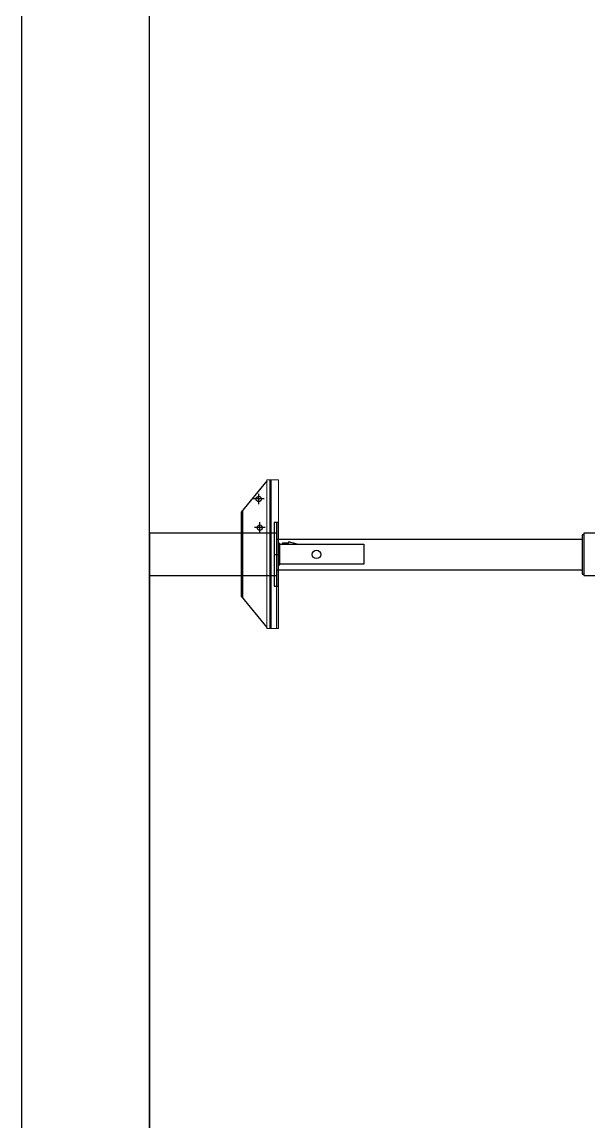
# Model space of a CAD drawing. Header units: millimetres. Extents: x 1924 to 471109, y -30014 to 109986.
# Drawn here: x 464653 to 465719, y 48839 to 50911 of the extents above; entities that cross this region are included whole.
import ezdxf

# ---------------------------------------------------------------- set-up
doc = ezdxf.new("R2010")
doc.units = ezdxf.units.MM
doc.header["$LTSCALE"] = 100
doc.linetypes.add('102', pattern=[50.8, 31.75, -6.35, 6.35, -6.35])
doc.linetypes.add('104', pattern=[4, 2, -2])
doc.layers.add('D NOSNIKY', color=7, linetype='Continuous', true_color=0x994d4d)
doc.layers.add('PERI_AXIS', color=1, linetype='102')
doc.layers.add('PERI_HELPLINE', color=140, linetype='Continuous', plot=False)
doc.layers.add('PERI_HIDDEN', color=30, linetype='104', plot=False)
doc.layers.add('texty', color=255, linetype='Continuous', lineweight=15)

msp = doc.modelspace()

# ---------------------------------------------------------------- linework, layer by layer
at = {"color": 0, "linetype": 'ByBlock'}
for p, q in [((465120.318, 49768.245), (465120.318, 50048.245)), ((465122.616, 49768.245), (465122.616, 50048.245)), ((465068.947, 49985.369), (465065.947, 49985.369)), ((465068.947, 49825.393), (465068.947, 49991.098)), ((465068.947, 49958.245), (465065.947, 49958.245)), ((465132.947, 49936.745), (465708.447, 49936.745)), ((465132.947, 49878.745), (465708.447, 49878.745)), ((465068.947, 49831.122), (465065.947, 49831.122))]:
    msp.add_line(p, q, dxfattribs=at)
msp.add_line((465131.947, 49878.745), (465135.947, 49878.745))
at = {"color": 0, "linetype": 'ByBlock', "elevation": 0}
msp.add_lwpolyline([(465113.947, 50046.577), (465065.947, 49987.399), (465065.947, 49829.092), (465113.947, 49769.913)], dxfattribs=at)
msp.add_lwpolyline([(465127.947, 49967.745), (465127.947, 49847.745), (465135.947, 49847.745), (465135.947, 49967.745)], close=True, dxfattribs=at)
at = {"color": 0, "linetype": 'ByBlock'}
msp.add_lwpolyline([(465711.447, 49944.745), (465708.447, 49944.745), (465708.447, 49870.745), (465711.447, 49870.745)], dxfattribs=at)
msp.add_lwpolyline([(465738.447, 49947.745), (465711.447, 49947.745), (465711.447, 49867.745), (465738.447, 49867.745)], close=True, dxfattribs=at)
for centre, radius in [((465098.911, 50012.165), 5), ((465100.947, 49958.245), 5), ((465207.947, 49907.745), 8)]:
    msp.add_circle(centre, radius, dxfattribs=at)
at = {"layer": 'D NOSNIKY'}
for p, q in [((464892.947, 48082.745), (464892.947, 53682.745)), ((464892.947, 49867.745), (464892.947, 48082.745))]:
    msp.add_line(p, q, dxfattribs=at)
msp.add_lwpolyline([(464892.947, 49867.745), (465132.947, 49867.745), (465132.947, 49947.745), (464892.947, 49947.745)], close=True, dxfattribs=at)
at = {"layer": 'PERI_AXIS'}
for p, q in [((465108.911, 50012.165), (465088.911, 50012.165)), ((465098.911, 50002.165), (465098.911, 50022.165)), ((465100.947, 49948.245), (465100.947, 49968.245)), ((465110.947, 49958.245), (465090.947, 49958.245))]:
    msp.add_line(p, q, dxfattribs=at)
at = {"layer": 'PERI_HELPLINE'}
for p, q in [((464652.947, 48082.745), (464652.947, 53732.745)), ((465127.947, 49907.745), (465135.947, 49907.745))]:
    msp.add_line(p, q, dxfattribs=at)
msp.add_point((465135.947, 49908.245), dxfattribs=at)
at = {"layer": 'PERI_HIDDEN'}
msp.add_line((465132.947, 49768.245), (465132.947, 50048.245), dxfattribs=at)
at = {"layer": 'PERI_HIDDEN', "elevation": 0}
for points in [[(465135.947, 49888.245), (465138.947, 49888.245), (465138.947, 49928.245), (465135.947, 49928.245)], [(465138.947, 49926.984), (465296.947, 49926.984), (465296.947, 49889.507), (465138.947, 49889.507)], [(465171.348, 49926.984), (465155.328, 49931.203), (465155.034, 49929.016), (465143.513, 49929.032), (465142.434, 49926.984)]]:
    msp.add_lwpolyline(points, dxfattribs=at)
at = {"layer": 'texty', "elevation": 0}
msp.add_lwpolyline([(465135.947, 49768.245), (465135.947, 50048.245), (465113.947, 50048.245), (465113.947, 49768.245)], close=True, dxfattribs=at)

doc.saveas('drawing.dxf')
